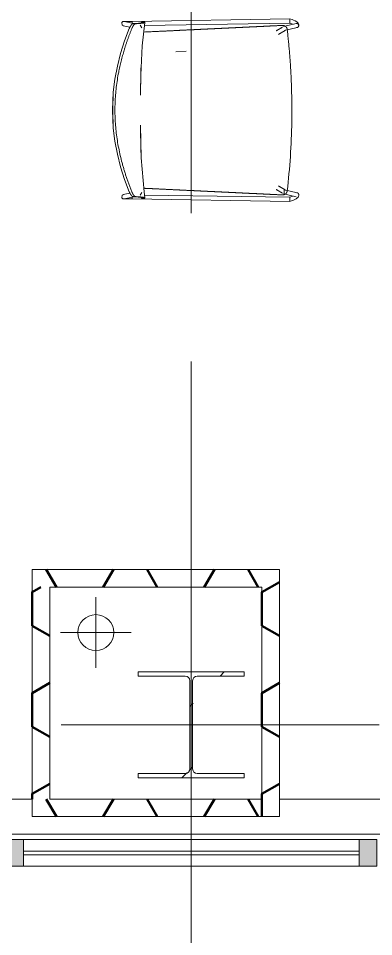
# Model space of a CAD drawing. Header units: millimetres. Extents: x -76261 to 649593, y -304265 to 60256.
# Drawn here: x 140211 to 141216, y -16800 to -14199 of the extents above; entities that cross this region are included whole.
import ezdxf

# ---------------------------------------------------------------- set-up
doc = ezdxf.new("R2010")
doc.units = ezdxf.units.MM
doc.header["$LTSCALE"] = 2000
doc.header["$MEASUREMENT"] = 0
doc.linetypes.add('Centre', pattern=[6.9, 4, -0.7, 1.5, -0.7])
doc.linetypes.add('Hidden 1_0mm', pattern=[1.6, 1, -0.6])
doc.layers.get('0').update_dxf_attribs({"linetype": 'CONTINUOUS'})
for name, color, linetype, lineweight in [('A-GLAZ-CURT', 8, 'CONTINUOUS', 15), ('A-GLAZ-CWMG', 8, 'CONTINUOUS', 15), ('A-WALL', 8, 'CONTINUOUS', 15), ('A-WALL-PATT', 8, 'CONTINUOUS', 50), ('I-FURN', 8, 'Hidden 1_0mm', 15), ('I-WALL', 8, 'CONTINUOUS', 15), ('P-PIPE', 8, 'CONTINUOUS', 15), ('P-PIPE-CNTR', 8, 'CONTINUOUS', 15), ('S-BEAM', 12, 'CONTINUOUS', 15), ('S-COLS', 8, 'CONTINUOUS', 15), ('S-GRID', 14, 'CONTINUOUS', 15)]:
    doc.layers.add(name, color=color, linetype=linetype, lineweight=lineweight)

# ---------------------------------------------------------------- blocks, each defined once
blk = doc.blocks.new('AD_UK Beams-Column - SC2-300_300_8_12-V88-3rd FLOOR PLAN')
at = {"layer": 'S-COLS'}
h = blk.add_hatch(dxfattribs=at)
h.set_pattern_fill('FP_92', color=256, style=0, pattern_type=2)
h.set_pattern_definition([(45, (72492.53, 58201.64), (-371.231, 371.231), []), (45, (72492.53, 58764.14), (-371.231, 371.231), [])])
h.paths.add_polyline_path([(150, -150), (150, -138), (17, -138), (7.8, -134.2), (4, -125), (5.6, 128.9), (7.8, 134.2), (17, 138), (150, 138), (150, 150), (-150, 150), (-150, 138), (-17, 138), (-7.8, 134.2), (-4, 125), (-4, -125), (-7.8, -134.2), (-17, -138), (-150, -138), (-150, -150)], flags=0)
for p, q in [((150, 150), (-150, 150)), ((-150, 150), (-150, 138)), ((-150, 138), (-17, 138)), ((17, 138), (150, 138)), ((150, 138), (150, 150)), ((-4, 125), (-4, -125)), ((4, -125), (4, 125)), ((-17, -138), (-150, -138)), ((-150, -138), (-150, -150)), ((-150, -150), (150, -150)), ((150, -138), (17, -138)), ((150, -150), (150, -138))]:
    blk.add_line(p, q, dxfattribs=at)
for centre, start, end in [((-17, 125), 0, 90), ((17, 125), 90, 180), ((-17, -125), 270, 0), ((17, -125), 180, 270)]:
    blk.add_arc(centre, 13, start, end, dxfattribs=at)
blk = doc.blocks.new('LS-Office-S_rvt-1-3rd FLOOR PLAN')
blk.add_blockref('AD_UK Beams-Column - SC2-300_300_8_12-V88-3rd FLOOR PLAN', (-72492.5, -58201.6))
blk = doc.blocks.new('System Panel - Glazed-10631420-3rd FLOOR PLAN')
at = {"layer": 'A-GLAZ-CURT'}
for p, q in [((475, 5.2), (-475, 5.2)), ((-475, 5.2), (-475, -5.2)), ((475, -5.2), (475, 5.2)), ((-475, -5.2), (475, -5.2))]:
    blk.add_line(p, q, dxfattribs=at)
blk = doc.blocks.new('Rectangular Mullion - 52X100-10623842-3rd FLOOR PLAN')
at = {"layer": 'A-GLAZ-CWMG'}
for p, q in [((-81017.5, -58526.6), (-81967.5, -58526.6)), ((-81017.5, -58601.6), (-81967.5, -58601.6))]:
    blk.add_line(p, q, dxfattribs=at)
blk = doc.blocks.new('Rectangular Mullion - 52X100-10642846-3rd FLOOR PLAN')
at = {"layer": 'A-GLAZ-CWMG'}
blk.add_hatch(color=256, dxfattribs=at).paths.add_polyline_path([(25, 37.5), (25, -37.5), (-25, -37.5), (-25, 37.5)], flags=0)
for p, q in [((-25, 37.5), (25, 37.5)), ((-25, -37.5), (-25, 37.5)), ((25, 37.5), (25, -37.5)), ((25, -37.5), (-25, -37.5))]:
    blk.add_line(p, q, dxfattribs=at)
blk = doc.blocks.new('AndreuWorld_Sit_SideChair_SledBase - AndreuWorld_Sit_SideChair_SledBase-V27-3rd FLOOR PLAN')
at = {"layer": 'I-FURN'}
for p, q in [((-251, 217.6), (-244.5, 185.8)), ((-235.4, 201.1), (-239.3, 220)), ((239.3, 220), (235.4, 201.1)), ((244.5, 185.8), (251, 217.6)), ((-251.6, 194.6), (-258.8, -251.4)), ((-251.6, 194.6), (-251.3, 194.6)), ((-246.7, 194.6), (-251.6, 194.6)), ((245.7, 194.6), (250.9, 194.6)), ((250.9, 194.6), (245.7, 194.6)), ((258.8, -251.4), (251.6, 194.6)), ((-249.4, 168.3), (-249.4, 162.1)), ((-246.8, -251.4), (-240.3, 160)), ((-233.1, 167.4), (-240.4, 172.5)), ((233.1, 167.4), (240.4, 172.5)), ((240.3, 160), (246.8, -251.4)), ((249.4, 162.1), (249.4, 168.3)), ((165.5, 71.5), (167, 41.9)), ((-236.9, -233.6), (-245.5, -269.2)), ((245.5, -269.1), (236.9, -233.6)), ((-258.5, -251.4), (-258.8, -251.4)), ((-258.8, -251.4), (-258.5, -251.4)), ((-258, -251.4), (-258.8, -251.4)), ((-247, -251.4), (-257, -251.4)), ((-237, -235), (-225.1, -235)), ((-233.9, -272), (-225.3, -236.4)), ((225.3, -236.4), (233.9, -271.9)), ((258.8, -251.4), (247, -251.4)), ((258.8, -251.4), (258.5, -251.4)), ((258.5, -251.4), (258.8, -251.4))]:
    blk.add_line(p, q, dxfattribs=at)
at = {"layer": 'I-FURN', "flags": 128}
for points in [[(-231.4, 203.1), (-196.4, 216.2), (-160.8, 227.6), (-124.6, 236.9), (-87.9, 244.1), (-50.8, 248.8)], [(50.8, 248.8), (0, 250.6), (-50.8, 248.8)], [(-50.8, 248.8), (0, 249.3), (50.8, 248.8)], [(50.8, 248.8), (87.9, 244.1), (124.6, 236.9), (160.8, 227.6), (196.4, 216.2), (231.4, 203.1)], [(-239.3, 220), (-239.5, 220.8), (-240.7, 222.8), (-248.6, 223.8), (-250.8, 221.1), (-251, 220.1), (-251.1, 219.6), (-251.2, 219.3), (-251.2, 219), (-251.2, 218.6), (-251.3, 218.3), (-251.3, 218), (-251.3, 217.6), (-251.3, 217.2), (-251.4, 216.7), (-251.4, 216.3), (-251.4, 215.8), (-251.4, 215.2), (-251.4, 214.7), (-251.4, 214.1), (-251.5, 213.5), (-251.5, 212.8), (-251.5, 212.1), (-251.5, 211.4), (-251.5, 210.7), (-251.5, 209.9), (-251.5, 209.2), (-251.6, 208.4), (-251.6, 207.5), (-251.6, 206.7), (-251.6, 205.8), (-251.6, 205), (-251.6, 204.1), (-251.6, 203.1), (-251.6, 202.2), (-251.6, 201.3), (-251.6, 200.3), (-251.6, 199.4), (-251.6, 198.4), (-251.6, 197.5), (-251.6, 196.5), (-251.6, 195.5), (-251.6, 194.6)], [(239.3, 220), (239.5, 220.8), (240.7, 222.8), (248.6, 223.8), (250.8, 221.1), (251, 220.1), (251.1, 219.6), (251.2, 219.3), (251.2, 219), (251.2, 218.6), (251.3, 218.3), (251.3, 218), (251.3, 217.6), (251.3, 217.2), (251.4, 216.7), (251.4, 216.3), (251.4, 215.8), (251.4, 215.2), (251.4, 214.7), (251.4, 214.1), (251.5, 213.5), (251.5, 212.8), (251.5, 212.1), (251.5, 211.4), (251.5, 210.7), (251.5, 209.9), (251.5, 209.2), (251.6, 208.4), (251.6, 207.5), (251.6, 206.7), (251.6, 205.8), (251.6, 205), (251.6, 204.1), (251.6, 203.1), (251.6, 202.2), (251.6, 201.3), (251.6, 200.3), (251.6, 199.4), (251.6, 198.4), (251.6, 197.5), (251.6, 196.5), (251.6, 195.5), (251.6, 194.6)], [(-42.4, 171.2), (-134.8, 169.4), (-230.9, 161.4), (-248.2, 158.8)], [(248.2, 158.8), (182.6, 166.6), (98.7, 170.5), (46.5, 171.2), (42.4, 171.2)], [(-235, -230.2), (-234.8, -230), (-234.7, -229.7), (-234.5, -229.4), (-234.3, -229), (-234.1, -228.7), (-233.8, -228.3), (-233.6, -227.9), (-233.3, -227.5), (-233.1, -227), (-232.8, -226.6), (-232.5, -226.1), (-232.2, -225.6), (-231.9, -225), (-231.6, -224.5), (-231.3, -224), (-230.9, -223.4), (-230.6, -222.8), (-230.2, -222.2), (-229.9, -221.6), (-229.5, -221), (-229.2, -220.4), (-228.8, -219.8), (-228.5, -219.1), (-228.1, -218.5), (-227.7, -217.8), (-227.3, -217.2), (-227, -216.5), (-226.6, -215.9), (-226.2, -215.2), (-225.8, -214.5), (-225.5, -213.9), (-225.1, -213.2), (-224.9, -212.9)], [(-226.6, -238.8), (-226.2, -238.4), (-226, -238.2), (-225.8, -237.9), (-225.7, -237.7), (-225.5, -237.5), (-225.4, -237.2), (-225.2, -237), (-225, -236.7), (-224.8, -236.4), (-224.6, -236.1), (-224.4, -235.8), (-224.2, -235.4), (-224, -235), (-223.8, -234.7), (-223.5, -234.2), (-223.2, -233.8), (-223, -233.3), (-222.7, -232.9), (-222.4, -232.4), (-222.1, -231.9), (-221.8, -231.3), (-221.5, -230.8), (-221.1, -230.3), (-220.8, -229.7), (-220.5, -229.1), (-220.1, -228.5), (-219.8, -227.9), (-219.4, -227.3), (-219, -226.7), (-218.7, -226), (-218.3, -225.4), (-217.9, -224.7), (-217.6, -224.1), (-217.2, -223.4), (-216.8, -222.7), (-216.4, -222.1), (-216.1, -221.4), (-215.7, -220.7), (-215.3, -220.1), (-214.9, -219.4), (-214.6, -218.8)], [(226.6, -238.8), (226.2, -238.4), (226, -238.2), (225.8, -237.9), (225.7, -237.7), (225.5, -237.5), (225.4, -237.2), (225.2, -237), (225, -236.7), (224.8, -236.4), (224.6, -236.1), (224.4, -235.8), (224.2, -235.4), (224, -235), (223.8, -234.7), (223.5, -234.2), (223.2, -233.8), (223, -233.3), (222.7, -232.9), (222.4, -232.4), (222.1, -231.9), (221.8, -231.3), (221.5, -230.8), (221.1, -230.3), (220.8, -229.7), (220.5, -229.1), (220.1, -228.5), (219.8, -227.9), (219.4, -227.3), (219, -226.7), (218.7, -226), (218.3, -225.4), (217.9, -224.7), (217.6, -224.1), (217.2, -223.4), (216.8, -222.7), (216.4, -222.1), (216.1, -221.4), (215.7, -220.7), (215.3, -220.1), (214.9, -219.4), (214.6, -218.8)], [(235, -230.2), (234.8, -230), (234.7, -229.7), (234.5, -229.4), (234.3, -229), (234.1, -228.7), (233.8, -228.3), (233.6, -227.9), (233.3, -227.5), (233.1, -227), (232.8, -226.6), (232.5, -226.1), (232.2, -225.6), (231.9, -225), (231.6, -224.5), (231.3, -224), (230.9, -223.4), (230.6, -222.8), (230.2, -222.2), (229.9, -221.6), (229.5, -221), (229.2, -220.4), (228.8, -219.8), (228.5, -219.1), (228.1, -218.5), (227.7, -217.8), (227.3, -217.2), (227, -216.5), (226.6, -215.9), (226.2, -215.2), (225.8, -214.5), (225.5, -213.9), (225.1, -213.2), (224.9, -212.9)], [(-258.8, -251.4), (-257.1, -256.2), (-255.6, -260), (-253.1, -265.7), (-250.9, -269.6), (-246.6, -274.5), (-244.7, -275.7), (-241.2, -276.6), (-239.2, -276.5), (-237.4, -276.1)], [(-258.8, -251.4), (-258.5, -251.4), (-257.9, -251.4)], [(-257, -251.4), (-255.8, -251.4), (-254.3, -251.4), (-252.8, -251.4), (-251.3, -251.4), (-249.8, -251.4), (-248.6, -251.4), (-247.6, -251.4), (-247.1, -251.4)], [(-243.6, -259.8), (-244.9, -256.7), (-246.8, -251.4)], [(237.4, -276.1), (239.3, -276.6), (241.2, -276.6), (243.1, -276.3), (246.6, -274.5), (249.8, -271.2), (252.6, -266.6), (254.9, -261.7), (256.6, -257.4), (258.8, -251.4)], [(243.6, -259.8), (244.9, -256.7), (246.8, -251.4)], [(247.1, -251.4), (247.6, -251.4), (248.6, -251.4), (249.8, -251.4), (251.3, -251.4), (252.8, -251.4), (254.3, -251.4), (255.8, -251.4), (257, -251.4), (257.9, -251.4), (258.5, -251.4), (258.8, -251.4)]]:
    blk.add_lwpolyline(points, dxfattribs=at)
at = {"layer": 'I-FURN'}
for centre, major_axis, start_param, end_param in [((-239.7, -270.6), (-5.79, 1.4), 6.257444, 6.283185), ((-239.7, -270.6), (-5.79, 1.4), 1.545055, 2.068654), ((-239.7, -270.6), (-5.79, 1.4), 2.330453, 3.141593), ((239.7, -270.5), (5.79, 1.4), 2.905535, 6.047127), ((239.7, -270.5), (5.79, 1.4), 0, 0.025741)]:
    blk.add_ellipse(centre, major_axis=major_axis, ratio=0.995867, start_param=start_param, end_param=end_param, dxfattribs=at)
for points, knots in [([(231.4, 195.9), (221.4, 199.9), (201.2, 207.6), (160.1, 221), (100.7, 236), (21.7, 245.6), (-65, 242), (-135.9, 228), (-191, 211.2), (-218, 201.3), (-231.4, 195.9)], [-1, -1, -1, -1, -0.931818, -0.863636, -0.727273, -0.545455, -0.363636, -0.181818, -0.090909, 0, 0, 0, 0]), ([(-249.4, 168.2), (-249.2, 166.8), (-248.7, 164.9), (-247.6, 164.8), (-246.6, 170.4), (-245.6, 181.4), (-245.1, 188.7), (-244.9, 192.7)], [-1, -1, -1, -1, -0.833333, -0.666667, -0.333333, -0.166667, 0, 0, 0, 0]), ([(-244.9, 185.7), (-245.1, 181.7), (-245.6, 174.7), (-246.6, 164), (-247.6, 158.6), (-248.7, 158.7), (-249.2, 160.6), (-249.4, 162)], [-1, -1, -1, -1, -0.833333, -0.666667, -0.333333, -0.166667, 0, 0, 0, 0]), ([(-244.9, 192.7), (-244.8, 193.1), (-244.7, 193.6), (-244.2, 194.4), (-243.7, 195), (-243.1, 195.7), (-242.4, 196.4), (-241.7, 197), (-241.2, 197.4), (-240.7, 197.8), (-240.2, 198.1), (-239.6, 198.6), (-238.7, 199.2), (-237.6, 200), (-236.5, 200.6), (-235.2, 201.3), (-233.6, 202.1), (-232.3, 202.7), (-231.4, 203.1)], [-1, -1, -1, -1, -0.875, -0.8125, -0.75, -0.6875, -0.625, -0.5625, -0.53125, -0.5, -0.46875, -0.4375, -0.375, -0.3125, -0.25, -0.1875, -0.125, 0, 0, 0, 0]), ([(-231.4, 195.9), (-232.3, 195.5), (-233.6, 194.9), (-235.2, 194.1), (-236.5, 193.4), (-237.6, 192.8), (-238.7, 192.1), (-239.6, 191.5), (-240.2, 191), (-240.7, 190.6), (-241.2, 190.3), (-241.7, 189.8), (-242.4, 189.2), (-243.1, 188.6), (-243.7, 187.9), (-244.2, 187.3), (-244.7, 186.5), (-244.8, 186), (-244.9, 185.7)], [-1, -1, -1, -1, -0.875, -0.8125, -0.75, -0.6875, -0.625, -0.5625, -0.53125, -0.5, -0.46875, -0.4375, -0.375, -0.3125, -0.25, -0.1875, -0.125, 0, 0, 0, 0]), ([(231.4, 203.1), (232.3, 202.7), (233.6, 202.1), (235.2, 201.3), (236.5, 200.6), (237.6, 200), (238.7, 199.2), (239.6, 198.6), (240.2, 198.1), (240.7, 197.8), (241.2, 197.4), (241.7, 197), (242.4, 196.4), (243.1, 195.7), (243.7, 195), (244.2, 194.4), (244.7, 193.6), (244.8, 193.1), (244.9, 192.7)], [-1, -1, -1, -1, -0.875, -0.8125, -0.75, -0.6875, -0.625, -0.5625, -0.53125, -0.5, -0.46875, -0.4375, -0.375, -0.3125, -0.25, -0.1875, -0.125, 0, 0, 0, 0]), ([(244.9, 185.7), (244.8, 186), (244.7, 186.5), (244.2, 187.3), (243.7, 187.9), (243.1, 188.6), (242.4, 189.2), (241.7, 189.8), (241.2, 190.3), (240.7, 190.6), (240.2, 191), (239.6, 191.5), (238.7, 192.1), (237.6, 192.8), (236.5, 193.4), (235.2, 194.1), (233.6, 194.9), (232.3, 195.5), (231.4, 195.9)], [-1, -1, -1, -1, -0.875, -0.8125, -0.75, -0.6875, -0.625, -0.5625, -0.53125, -0.5, -0.46875, -0.4375, -0.375, -0.3125, -0.25, -0.1875, -0.125, 0, 0, 0, 0]), ([(244.9, 192.7), (245.1, 188.7), (245.6, 181.4), (246.6, 170.4), (247.6, 164.8), (248.7, 164.9), (249.2, 166.8), (249.4, 168.2)], [-1, -1, -1, -1, -0.833333, -0.666667, -0.333333, -0.166667, 0, 0, 0, 0]), ([(249.4, 162), (249.2, 160.6), (248.7, 158.7), (247.6, 158.6), (246.6, 164), (245.6, 174.7), (245.1, 181.7), (244.9, 185.7)], [-1, -1, -1, -1, -0.833333, -0.666667, -0.333333, -0.166667, 0, 0, 0, 0]), ([(-246.4, 169.6), (-246.4, 169.6), (-247.1, 169.4), (-248.7, 168.9), (-249.4, 168.5), (-249.4, 168.3)], [-0.5068858, -0.5068858, -0.5068858, -0.5068858, -0.5, -0.3333333, -0.0149364, -0.0149364, -0.0149364, -0.0149364]), ([(-221.3, 160.9), (-221.7, 152.5), (-222.5, 134.6), (-223.8, 107.4), (-225.2, 79.1), (-226.6, 50.7), (-227.7, 27.1), (-228.6, 8.2), (-229.3, -6), (-230, -20.5), (-230.7, -35), (-231.4, -49.6), (-232.1, -63.8), (-232.7, -77.7), (-233.4, -91.5), (-233.9, -102.8), (-234.4, -111.9), (-234.7, -118.7), (-235, -125.5), (-235.5, -134.5), (-236, -145.6), (-236.6, -159.1), (-237.3, -172.9), (-238, -187), (-238.9, -206.1), (-239.6, -220.7), (-240.1, -230.6)], [-0.992442, -0.992442, -0.992442, -0.992442, -0.9285714, -0.8571429, -0.7857143, -0.7142857, -0.6428571, -0.6071429, -0.5714286, -0.5357143, -0.5, -0.4642857, -0.4285714, -0.3928571, -0.3571429, -0.3214286, -0.3035714, -0.2857143, -0.2678571, -0.25, -0.2142857, -0.1785714, -0.1428571, -0.1071429, -0.0714286, 0, 0, 0, 0]), ([(240.1, -230.6), (239.6, -220.7), (238.9, -206.1), (238, -187), (237.3, -172.9), (236.6, -159.1), (236, -145.6), (235.5, -134.5), (235, -125.5), (234.7, -118.7), (234.4, -111.9), (233.9, -102.8), (233.4, -91.5), (232.7, -77.7), (232.1, -63.8), (231.4, -49.6), (230.7, -35), (230, -20.5), (229.3, -6), (228.6, 8.2), (227.7, 27.1), (226.6, 50.7), (225.2, 79.1), (223.4, 115.8), (222.1, 143.1), (221.3, 160.9)], [-1, -1, -1, -1, -0.9285714, -0.8928571, -0.8571429, -0.8214286, -0.7857143, -0.75, -0.7321429, -0.7142857, -0.6964286, -0.6785714, -0.6428571, -0.6071429, -0.5714286, -0.5357143, -0.5, -0.4642857, -0.4285714, -0.3928571, -0.3571429, -0.2857143, -0.2142857, -0.1428571, -0.007558, -0.007558, -0.007558, -0.007558]), ([(249.4, 168.3), (249.4, 168.5), (248.8, 168.9), (247.1, 169.4), (246.4, 169.6), (246.4, 169.6)], [-0.9850625, -0.9850625, -0.9850625, -0.9850625, -0.6666667, -0.5, -0.4930621, -0.4930621, -0.4930621, -0.4930621]), ([(-240.1, -230.6), (-240.1, -231.4), (-240, -232.9), (-239.6, -234.8), (-239.1, -236.3), (-238.5, -237.3), (-237.9, -238.3), (-237.2, -239.3), (-236.4, -240.2), (-235.5, -241), (-234.6, -241.7), (-233.2, -242.5), (-231.3, -243.4), (-229.7, -243.7), (-228.8, -243.8)], [-1, -1, -1, -1, -0.875, -0.75, -0.6875, -0.625, -0.5625, -0.5, -0.4375, -0.375, -0.3125, -0.25, -0.125, 0, 0, 0, 0]), ([(228.8, -243.8), (229.7, -243.7), (231.3, -243.4), (233.2, -242.6), (234.6, -241.7), (235.5, -241), (236.4, -240.2), (237.2, -239.3), (237.9, -238.3), (238.5, -237.3), (239, -236.3), (239.6, -234.8), (240, -232.9), (240.1, -231.4), (240.1, -230.6)], [-1, -1, -1, -1, -0.875, -0.75, -0.6875, -0.625, -0.5625, -0.5, -0.4375, -0.375, -0.3125, -0.25, -0.125, 0, 0, 0, 0]), ([(-228.8, -243.8), (-229.7, -243.7), (-230.9, -243.5), (-232.5, -242.9), (-233.6, -242.3), (-234.6, -241.7), (-235.6, -241), (-236.4, -240.1), (-237, -239.6), (-237.2, -239.2)], [-1, -1, -1, -1, -0.875, -0.8125, -0.75, -0.6875, -0.625, -0.5625, -0.5, -0.5, -0.5, -0.5]), ([(-228.8, -243.8), (-163.8, -251.3), (-54.7, -258.5), (76.5, -256.4), (163.7, -250.6), (207.2, -246.3), (228.8, -243.8)], [-1, -1, -1, -1, -0.571429, -0.285714, -0.142857, 0, 0, 0, 0]), ([(237.2, -239.3), (237, -239.6), (236.4, -240.2), (235.5, -241), (234.6, -241.7), (233.6, -242.3), (232.5, -242.9), (230.9, -243.5), (229.7, -243.7), (228.8, -243.8)], [-0.5, -0.5, -0.5, -0.5, -0.4375, -0.375, -0.3125, -0.25, -0.1875, -0.125, 0, 0, 0, 0]), ([(-233.7, -270.6), (-233.7, -271.1), (-233.8, -271.8), (-234, -272.5), (-234, -272.6)], [-1, -1, -1, -1, -0.925, -0.8925739, -0.8925739, -0.8925739, -0.8925739]), ([(234.7, -274.1), (234.7, -274), (234.5, -273.7), (234.2, -273.2), (234, -272.5), (233.8, -271.6), (233.7, -270.9), (233.7, -270.6)], [-0.2, -0.2, -0.2, -0.2, -0.175, -0.15, -0.1, -0.05, 0, 0, 0, 0]), ([(237.8, -276.2), (237.8, -276.2), (237.6, -276.2), (237.5, -276.1), (237.4, -276.1)], [-0.40339638, -0.40339638, -0.40339638, -0.40339638, -0.4, -0.38218044, -0.38218044, -0.38218044, -0.38218044])]:
    blk.add_open_spline(points, degree=3, knots=knots, dxfattribs=at)
for points in [[(-249.4, 162), (-249.5, 162.3), (-249, 162.6), (-248.1, 162.9)], [(-119.8, 170.2), (-99.9, 170.6), (-79.9, 170.9), (-60, 171.1)], [(60, 171.1), (79.9, 170.9), (99.9, 170.5), (119.8, 170.2)], [(248.1, 162.9), (249, 162.6), (249.5, 162.3), (249.4, 162)], [(-237.4, -276.1), (-237.5, -276.1), (-237.6, -276.2), (-237.7, -276.2)]]:
    blk.add_open_spline(points, degree=3, dxfattribs=at)
blk = doc.blocks.new('PIPE 100X100X2_5 - PIPE 100X100X2_5-10904597-3rd FLOOR PLAN')
at = {"layer": 'S-BEAM'}
for p, q in [((-5326.875, 50), (10673.125, 50)), ((-76.875, -50), (-5326.875, -50)), ((5923.125, -50), (623.125, -50))]:
    blk.add_line(p, q, dxfattribs=at)
blk = doc.blocks.new('Xrexf_Office')
at = {"layer": 'A-WALL-PATT'}
h = blk.add_hatch(dxfattribs=at)
h.set_pattern_fill('FP_44', color=256, style=0, pattern_type=2)
h.set_pattern_definition([(180, (140575, -15760), (-142.875, -82.49), [95.25, -190.5]), (300, (140575, -15760), (142.875, -82.489), [95.25, -190.5]), (240, (140575, -15760), (7e-05, -164.978), [0, -190.5, 95.25, 0])])
h.paths.add_polyline_path([(140900, -15810), (140900, -15760), (140250, -15760), (140250, -15810), (140300, -15810)], flags=0)
h = blk.add_hatch(dxfattribs=at)
h.set_pattern_fill('FP_47', color=256, style=0, pattern_type=2)
h.set_pattern_definition([(270, (140900, -16110), (82.489, -142.875), [95.25, -190.5]), (30, (140900, -16110), (82.489, 142.875), [95.25, -190.5]), (330, (140900, -16110), (164.978, 7e-05), [0, -190.5, 95.25, 0])])
h.paths.add_polyline_path([(140900, -16460), (140950, -16460), (140950, -15760), (140900, -15760), (140900, -16410)], flags=0)
h = blk.add_hatch(dxfattribs=at)
h.set_pattern_fill('FP_46', color=256, style=0, pattern_type=2)
h.set_pattern_definition([(270, (140250, -16110), (82.49, -142.875), [95.25, -190.5]), (30, (140250, -16110), (82.489, 142.875), [95.25, -190.5]), (330, (140250, -16110), (164.978, 7e-05), [0, -190.5, 95.25, 0])])
h.paths.add_polyline_path([(140300, -16410), (140300, -15810), (140250, -15810), (140250, -16410)], flags=0)
h = blk.add_hatch(dxfattribs=at)
h.set_pattern_fill('FP_45', color=256, style=0, pattern_type=2)
h.set_pattern_definition([(180, (140575, -16410), (-142.875, -82.49), [95.25, -190.5]), (300, (140575, -16410), (142.875, -82.489), [95.25, -190.5]), (240, (140575, -16410), (7e-05, -164.978), [0, -190.5, 95.25, 0])])
h.paths.add_polyline_path([(140900, -16460), (140900, -16410), (140250, -16410), (140250, -16460)], flags=0)
at = {"layer": 'A-WALL'}
blk.add_line((130200, -16510), (146200, -16510), dxfattribs=at)
at = {"layer": 'I-WALL'}
for p, q in [((140950, -15760), (140250, -15760)), ((140250, -15760), (140250, -16460)), ((140950, -16460), (140950, -15760)), ((140300, -15810), (140900, -15810)), ((140300, -16410), (140300, -15810)), ((140900, -15810), (140900, -16410)), ((140900, -16410), (140300, -16410)), ((140250, -16460), (140950, -16460))]:
    blk.add_line(p, q, dxfattribs=at)
at = {"layer": 'P-PIPE'}
for start, end in [(0, 180), (180, 0)]:
    blk.add_arc((140430, -15938.6), 50.8, start, end, dxfattribs=at)
at = {"layer": 'P-PIPE-CNTR'}
for p, q in [((140430, -16038.6), (140430, -15838.6)), ((140330, -15938.6), (140530, -15938.6))]:
    blk.add_line(p, q, dxfattribs=at)
at = {"layer": 'S-GRID', "linetype": 'Centre', "ltscale": 0.3}
for p, q in [((140700, 5529.3), (140700, -18843.9)), ((120952.1, -16200), (162139, -16200))]:
    blk.add_line(p, q, dxfattribs=at)
blk.add_blockref('LS-Office-S_rvt-1-3rd FLOOR PLAN', (213192.5, 42001.6))
at = {"layer": 'A-GLAZ-CURT'}
blk.add_blockref('System Panel - Glazed-10631420-3rd FLOOR PLAN', (140700, -16562.5), dxfattribs=at)
at = {"layer": 'A-GLAZ-CWMG', "extrusion": (0, 0, -1), "rotation": 180}
for p in [(-140200, -16562.5), (-141200, -16562.5)]:
    blk.add_blockref('Rectangular Mullion - 52X100-10642846-3rd FLOOR PLAN', p, dxfattribs=at)
at = {"layer": 'A-GLAZ-CWMG'}
blk.add_blockref('Rectangular Mullion - 52X100-10623842-3rd FLOOR PLAN', (222192.5, 42001.6), dxfattribs=at)
at = {"layer": 'I-FURN', "rotation": 90}
blk.add_blockref('AndreuWorld_Sit_SideChair_SledBase - AndreuWorld_Sit_SideChair_SledBase-V27-3rd FLOOR PLAN', (140727.8, -14458.8), dxfattribs=at)
at = {"layer": 'S-BEAM', "rotation": 180}
blk.add_blockref('PIPE 100X100X2_5 - PIPE 100X100X2_5-10904597-3rd FLOOR PLAN', (140873.1, -16460), dxfattribs=at)

msp = doc.modelspace()

# ---------------------------------------------------------------- block references
at = {"linetype": 'ByBlock'}
msp.add_blockref('Xrexf_Office', (0, 0), dxfattribs=at)

doc.saveas('drawing.dxf')
